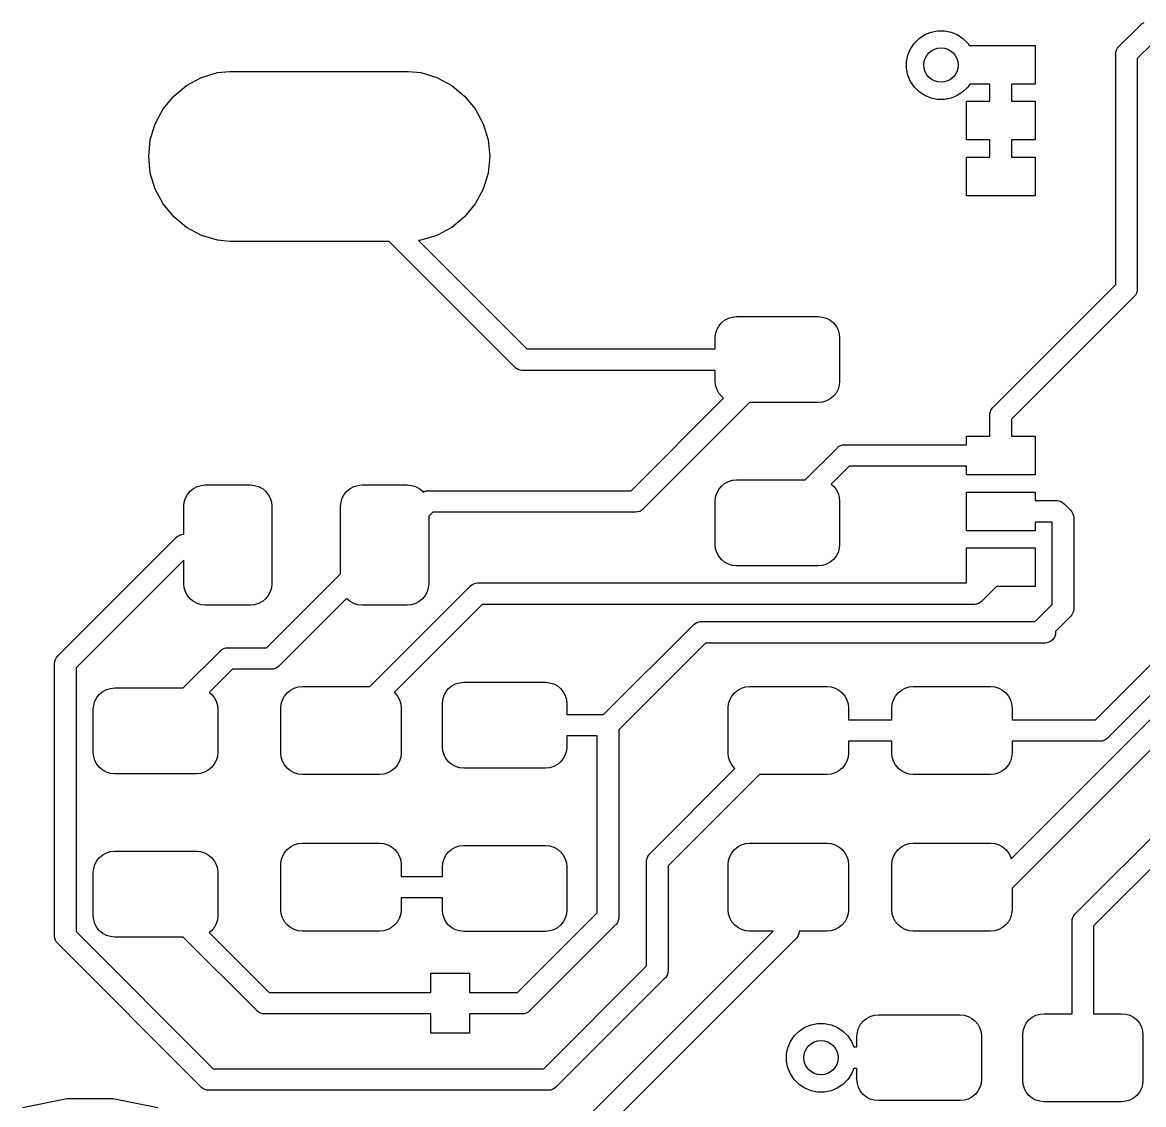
# Model space of a CAD drawing. Extents: x 3.02 to 5.79, y -2.33 to -0.9.
# Drawn here: x 3.104 to 3.618, y -2.021 to -1.525 of the extents above; entities that cross this region are included whole.
import ezdxf

# ---------------------------------------------------------------- set-up
doc = ezdxf.new("R2010")
doc.units = 0
doc.header["$MEASUREMENT"] = 0
doc.layers.add('BLACK', color=7, linetype='CONTINUOUS')

msp = doc.modelspace()

# ---------------------------------------------------------------- linework, layer by layer
at = {"layer": 'BLACK', "linetype": 'CONTINUOUS'}
for p, q in [((3.61669, -1.52635), (3.61725, -1.52589)), ((3.61725, -1.52589), (3.61811, -1.52543)), ((3.61725, -1.52589), (3.61725, -1.52589)), ((3.61725, -1.52589), (3.61725, -1.52589)), ((3.51496, -1.53277), (3.51754, -1.53104)), ((3.51754, -1.53104), (3.52041, -1.52986)), ((3.52041, -1.52986), (3.52345, -1.52925)), ((3.52345, -1.52925), (3.52655, -1.52925)), ((3.52655, -1.52925), (3.52959, -1.52986)), ((3.52959, -1.52986), (3.53246, -1.53104)), ((3.53246, -1.53104), (3.53504, -1.53277)), ((3.60669, -1.53635), (3.61635, -1.52669)), ((3.61635, -1.52669), (3.6165, -1.5265)), ((3.6165, -1.5265), (3.61669, -1.52635)), ((3.61669, -1.52635), (3.61669, -1.52635)), ((3.51104, -1.53754), (3.51277, -1.53496)), ((3.51277, -1.53496), (3.51496, -1.53277)), ((3.53504, -1.53277), (3.53723, -1.53496)), ((3.53723, -1.53496), (3.53792, -1.53598)), ((3.53792, -1.53598), (3.56811, -1.53598)), ((3.56811, -1.53598), (3.56811, -1.5537)), ((3.6065, -1.5365), (3.60669, -1.53635)), ((3.62204, -1.53492), (3.61492, -1.54204)), ((3.50925, -1.54345), (3.50986, -1.54041)), ((3.50986, -1.54041), (3.51104, -1.53754)), ((3.60506, -1.54), (3.60515, -1.53904)), ((3.60508, -1.54024), (3.60506, -1.54)), ((3.60508, -1.6456), (3.60508, -1.54024)), ((3.60515, -1.53904), (3.60543, -1.53811)), ((3.60543, -1.53811), (3.60589, -1.53725)), ((3.60589, -1.53725), (3.60635, -1.53669)), ((3.60635, -1.53669), (3.6065, -1.5365)), ((3.60635, -1.53669), (3.60635, -1.53669)), ((3.50925, -1.54655), (3.50925, -1.54345)), ((3.50986, -1.54959), (3.50925, -1.54655)), ((3.61492, -1.54204), (3.61492, -1.6474)), ((3.17926, -1.55429), (3.18604, -1.55067)), ((3.18604, -1.55067), (3.19338, -1.54844)), ((3.19338, -1.54844), (3.19911, -1.54787)), ((3.19911, -1.54787), (3.28089, -1.54787)), ((3.28089, -1.54787), (3.28662, -1.54844)), ((3.28662, -1.54844), (3.29396, -1.55067)), ((3.29396, -1.55067), (3.30074, -1.55429)), ((3.51104, -1.55246), (3.50986, -1.54959)), ((3.17333, -1.55916), (3.17926, -1.55429)), ((3.30074, -1.55429), (3.30667, -1.55916)), ((3.51277, -1.55504), (3.51104, -1.55246)), ((3.51496, -1.55723), (3.51277, -1.55504)), ((3.53723, -1.55504), (3.53504, -1.55723)), ((3.53813, -1.5537), (3.53723, -1.55504)), ((3.54744, -1.5537), (3.53813, -1.5537)), ((3.54744, -1.56157), (3.54744, -1.5537)), ((3.56811, -1.5537), (3.55728, -1.5537)), ((3.55728, -1.5537), (3.55728, -1.56157)), ((3.16846, -1.56509), (3.17333, -1.55916)), ((3.30667, -1.55916), (3.31154, -1.56509)), ((3.51754, -1.55896), (3.51496, -1.55723)), ((3.52041, -1.56014), (3.51754, -1.55896)), ((3.52345, -1.56075), (3.52041, -1.56014)), ((3.52655, -1.56075), (3.52345, -1.56075)), ((3.52959, -1.56014), (3.52655, -1.56075)), ((3.53246, -1.55896), (3.52959, -1.56014)), ((3.53504, -1.55723), (3.53246, -1.55896)), ((3.53661, -1.57929), (3.53661, -1.56157)), ((3.53661, -1.56157), (3.54744, -1.56157)), ((3.55728, -1.56157), (3.56811, -1.56157)), ((3.56811, -1.56157), (3.56811, -1.57929)), ((3.16484, -1.57186), (3.16846, -1.56509)), ((3.31154, -1.56509), (3.31516, -1.57186)), ((3.16261, -1.57921), (3.16484, -1.57186)), ((3.31516, -1.57186), (3.31739, -1.57921)), ((3.16186, -1.58685), (3.16261, -1.57921)), ((3.31739, -1.57921), (3.31814, -1.58685)), ((3.54744, -1.57929), (3.53661, -1.57929)), ((3.54744, -1.58717), (3.54744, -1.57929)), ((3.56811, -1.57929), (3.55728, -1.57929)), ((3.55728, -1.57929), (3.55728, -1.58717)), ((3.16261, -1.59449), (3.16186, -1.58685)), ((3.31814, -1.58685), (3.31739, -1.59449)), ((3.53661, -1.60488), (3.53661, -1.58717)), ((3.53661, -1.58717), (3.54744, -1.58717)), ((3.55728, -1.58717), (3.56811, -1.58717)), ((3.56811, -1.58717), (3.56811, -1.60488)), ((3.16484, -1.60184), (3.16261, -1.59449)), ((3.31739, -1.59449), (3.31516, -1.60184)), ((3.16846, -1.60861), (3.16484, -1.60184)), ((3.31516, -1.60184), (3.31154, -1.60861)), ((3.56811, -1.60488), (3.53661, -1.60488)), ((3.17333, -1.61454), (3.16846, -1.60861)), ((3.31154, -1.60861), (3.30667, -1.61454)), ((3.17926, -1.61941), (3.17333, -1.61454)), ((3.30667, -1.61454), (3.30074, -1.61941)), ((3.18604, -1.62303), (3.17926, -1.61941)), ((3.19338, -1.62526), (3.18604, -1.62303)), ((3.29396, -1.62303), (3.28662, -1.62526)), ((3.30074, -1.61941), (3.29396, -1.62303)), ((3.19911, -1.62583), (3.19338, -1.62526)), ((3.27202, -1.62583), (3.19911, -1.62583)), ((3.3295, -1.68331), (3.27202, -1.62583)), ((3.28662, -1.62526), (3.28548, -1.62537)), ((3.28548, -1.62537), (3.33519, -1.67508)), ((3.54905, -1.70162), (3.60508, -1.6456)), ((3.61485, -1.6486), (3.61457, -1.64953)), ((3.61492, -1.64788), (3.61485, -1.6486)), ((3.61492, -1.6474), (3.61495, -1.64764)), ((3.61495, -1.64764), (3.61492, -1.64788)), ((3.61492, -1.64788), (3.61492, -1.64788)), ((3.61331, -1.65129), (3.55728, -1.70731)), ((3.6135, -1.65113), (3.61331, -1.65129)), ((3.61385, -1.6507), (3.6135, -1.65113)), ((3.61411, -1.65039), (3.61385, -1.6507)), ((3.61457, -1.64953), (3.61411, -1.65039)), ((3.61457, -1.64953), (3.61457, -1.64953)), ((3.42221, -1.66639), (3.42312, -1.66469)), ((3.42312, -1.66469), (3.42434, -1.6632)), ((3.42434, -1.6632), (3.42583, -1.66197)), ((3.42583, -1.66197), (3.42753, -1.66106)), ((3.42753, -1.66106), (3.42938, -1.6605)), ((3.42938, -1.6605), (3.4313, -1.66031)), ((3.4313, -1.66031), (3.4687, -1.66031)), ((3.4687, -1.66031), (3.47062, -1.6605)), ((3.47062, -1.6605), (3.47247, -1.66106)), ((3.47247, -1.66106), (3.47417, -1.66197)), ((3.47417, -1.66197), (3.47566, -1.6632)), ((3.47566, -1.6632), (3.47688, -1.66469)), ((3.47688, -1.66469), (3.47779, -1.66639)), ((3.42146, -1.67016), (3.42165, -1.66824)), ((3.42165, -1.66824), (3.42221, -1.66639)), ((3.47779, -1.66639), (3.47835, -1.66824)), ((3.47835, -1.66824), (3.47854, -1.67016)), ((3.33519, -1.67508), (3.42146, -1.67508)), ((3.42146, -1.67508), (3.42146, -1.67016)), ((3.47854, -1.67016), (3.47854, -1.68984)), ((3.32965, -1.6835), (3.3295, -1.68331)), ((3.32984, -1.68365), (3.32965, -1.6835)), ((3.3303, -1.68403), (3.32984, -1.68365)), ((3.32984, -1.68365), (3.32984, -1.68365)), ((3.3304, -1.68411), (3.3303, -1.68403)), ((3.33126, -1.68457), (3.3304, -1.68411)), ((3.33218, -1.68485), (3.33126, -1.68457)), ((3.33291, -1.68492), (3.33218, -1.68485)), ((3.33315, -1.68494), (3.33291, -1.68492)), ((3.33291, -1.68492), (3.33291, -1.68492)), ((3.33339, -1.68492), (3.33315, -1.68494)), ((3.42146, -1.68492), (3.33339, -1.68492)), ((3.42146, -1.68984), (3.42146, -1.68492)), ((3.42165, -1.69176), (3.42146, -1.68984)), ((3.47854, -1.68984), (3.47835, -1.69176)), ((3.42221, -1.69361), (3.42165, -1.69176)), ((3.42312, -1.69531), (3.42221, -1.69361)), ((3.42434, -1.6968), (3.42312, -1.69531)), ((3.47688, -1.69531), (3.47566, -1.6968)), ((3.47779, -1.69361), (3.47688, -1.69531)), ((3.47835, -1.69176), (3.47779, -1.69361)), ((3.38296, -1.74008), (3.42538, -1.69766)), ((3.43727, -1.69969), (3.38865, -1.74831)), ((3.42538, -1.69766), (3.42434, -1.6968)), ((3.4687, -1.69969), (3.43727, -1.69969)), ((3.47062, -1.6995), (3.4687, -1.69969)), ((3.47247, -1.69894), (3.47062, -1.6995)), ((3.47417, -1.69803), (3.47247, -1.69894)), ((3.47566, -1.6968), (3.47417, -1.69803)), ((3.54742, -1.70528), (3.54751, -1.70431)), ((3.54744, -1.70552), (3.54742, -1.70528)), ((3.54744, -1.71512), (3.54744, -1.70552)), ((3.54751, -1.70431), (3.54779, -1.70338)), ((3.54779, -1.70338), (3.54825, -1.70253)), ((3.54825, -1.70253), (3.54871, -1.70197)), ((3.54871, -1.70197), (3.54887, -1.70178)), ((3.54871, -1.70197), (3.54871, -1.70197)), ((3.54887, -1.70178), (3.54905, -1.70162)), ((3.55728, -1.70731), (3.55728, -1.71512)), ((3.53661, -1.71906), (3.53661, -1.71512)), ((3.53661, -1.71512), (3.54744, -1.71512)), ((3.55728, -1.71512), (3.56811, -1.71512)), ((3.56811, -1.71512), (3.56811, -1.73283)), ((3.46273, -1.73512), (3.47718, -1.72067)), ((3.47718, -1.72067), (3.47733, -1.72048)), ((3.47733, -1.72048), (3.47752, -1.72033)), ((3.47752, -1.72033), (3.47808, -1.71986)), ((3.47752, -1.72033), (3.47752, -1.72033)), ((3.47808, -1.71986), (3.47893, -1.71941)), ((3.47808, -1.71986), (3.47808, -1.71986)), ((3.47808, -1.71986), (3.47808, -1.71986)), ((3.47893, -1.71941), (3.47986, -1.71913)), ((3.47986, -1.71913), (3.48059, -1.71906)), ((3.48059, -1.71906), (3.48083, -1.71903)), ((3.48059, -1.71906), (3.48059, -1.71906)), ((3.48083, -1.71903), (3.48107, -1.71906)), ((3.48107, -1.71906), (3.53661, -1.71906)), ((3.48287, -1.7289), (3.47462, -1.73715)), ((3.53661, -1.7289), (3.48287, -1.7289)), ((3.53661, -1.73283), (3.53661, -1.7289)), ((3.42434, -1.738), (3.42583, -1.73678)), ((3.42583, -1.73678), (3.42753, -1.73587)), ((3.42753, -1.73587), (3.42938, -1.73531)), ((3.42938, -1.73531), (3.4313, -1.73512)), ((3.4313, -1.73512), (3.46273, -1.73512)), ((3.56811, -1.73283), (3.53661, -1.73283)), ((3.17872, -1.74352), (3.17963, -1.74182)), ((3.17963, -1.74182), (3.18086, -1.74032)), ((3.18086, -1.74032), (3.18235, -1.7391)), ((3.18235, -1.7391), (3.18405, -1.73819)), ((3.18405, -1.73819), (3.18589, -1.73763)), ((3.18589, -1.73763), (3.18781, -1.73744)), ((3.18781, -1.73744), (3.20848, -1.73744)), ((3.20848, -1.73744), (3.2104, -1.73763)), ((3.2104, -1.73763), (3.21225, -1.73819)), ((3.21225, -1.73819), (3.21395, -1.7391)), ((3.21395, -1.7391), (3.21544, -1.74032)), ((3.21544, -1.74032), (3.21667, -1.74182)), ((3.21667, -1.74182), (3.21758, -1.74352)), ((3.25057, -1.74352), (3.25148, -1.74182)), ((3.25148, -1.74182), (3.25271, -1.74032)), ((3.25271, -1.74032), (3.2542, -1.7391)), ((3.2542, -1.7391), (3.2559, -1.73819)), ((3.2559, -1.73819), (3.25775, -1.73763)), ((3.25775, -1.73763), (3.25967, -1.73744)), ((3.25967, -1.73744), (3.28033, -1.73744)), ((3.28033, -1.73744), (3.28225, -1.73763)), ((3.28225, -1.73763), (3.2841, -1.73819)), ((3.2841, -1.73819), (3.2858, -1.7391)), ((3.2858, -1.7391), (3.28729, -1.74032)), ((3.28729, -1.74032), (3.2876, -1.7407)), ((3.2876, -1.7407), (3.28811, -1.74043)), ((3.28811, -1.74043), (3.28904, -1.74015)), ((3.28904, -1.74015), (3.28976, -1.74008)), ((3.28976, -1.74008), (3.29, -1.74005)), ((3.28976, -1.74008), (3.28976, -1.74008)), ((3.29, -1.74005), (3.29024, -1.74008)), ((3.29024, -1.74008), (3.38296, -1.74008)), ((3.42165, -1.74304), (3.42221, -1.74119)), ((3.42221, -1.74119), (3.42312, -1.73949)), ((3.42312, -1.73949), (3.42434, -1.738)), ((3.47462, -1.73715), (3.47566, -1.738)), ((3.47566, -1.738), (3.47688, -1.73949)), ((3.47688, -1.73949), (3.47779, -1.74119)), ((3.47779, -1.74119), (3.47835, -1.74304)), ((3.53661, -1.75843), (3.53661, -1.74071)), ((3.53661, -1.74071), (3.56811, -1.74071)), ((3.56811, -1.74071), (3.56811, -1.74465)), ((3.17797, -1.74728), (3.17816, -1.74536)), ((3.17816, -1.74536), (3.17872, -1.74352)), ((3.21758, -1.74352), (3.21814, -1.74536)), ((3.21814, -1.74536), (3.21833, -1.74728)), ((3.24982, -1.74728), (3.25001, -1.74536)), ((3.25001, -1.74536), (3.25057, -1.74352)), ((3.42146, -1.74496), (3.42165, -1.74304)), ((3.42146, -1.76465), (3.42146, -1.74496)), ((3.47835, -1.74304), (3.47854, -1.74496)), ((3.47854, -1.74496), (3.47854, -1.76465)), ((3.56811, -1.74465), (3.57771, -1.74465)), ((3.57771, -1.74465), (3.57795, -1.74462)), ((3.57795, -1.74462), (3.57819, -1.74465)), ((3.57819, -1.74465), (3.57819, -1.74465)), ((3.57819, -1.74465), (3.57892, -1.74472)), ((3.57892, -1.74472), (3.57985, -1.745)), ((3.57985, -1.745), (3.5807, -1.74546)), ((3.5807, -1.74546), (3.58145, -1.74607)), ((3.58145, -1.74607), (3.5816, -1.74626)), ((3.5816, -1.74626), (3.58421, -1.74887)), ((3.5958, -1.84508), (3.69462, -1.74626)), ((3.17797, -1.76005), (3.17797, -1.74728)), ((3.21833, -1.74728), (3.21833, -1.78272)), ((3.24982, -1.77822), (3.24982, -1.74728)), ((3.29204, -1.74992), (3.29018, -1.75178)), ((3.29018, -1.75178), (3.29018, -1.78272)), ((3.38476, -1.74992), (3.29204, -1.74992)), ((3.385, -1.74994), (3.38476, -1.74992)), ((3.38524, -1.74992), (3.385, -1.74994)), ((3.38596, -1.74985), (3.38524, -1.74992)), ((3.38524, -1.74992), (3.38524, -1.74992)), ((3.38689, -1.74957), (3.38596, -1.74985)), ((3.38775, -1.74911), (3.38689, -1.74957)), ((3.3885, -1.7485), (3.38775, -1.74911)), ((3.38865, -1.74831), (3.3885, -1.7485)), ((3.58421, -1.74887), (3.5844, -1.74902)), ((3.5844, -1.74902), (3.58502, -1.74977)), ((3.58502, -1.74977), (3.58547, -1.75063)), ((3.58547, -1.75063), (3.58576, -1.75155)), ((3.58576, -1.75155), (3.58583, -1.75228)), ((3.57591, -1.75449), (3.56811, -1.75449)), ((3.56811, -1.75449), (3.56811, -1.75843)), ((3.57598, -1.75456), (3.57591, -1.75449)), ((3.57598, -1.79221), (3.57598, -1.75456)), ((3.58583, -1.75228), (3.58583, -1.75228)), ((3.58583, -1.75228), (3.58585, -1.75252)), ((3.58585, -1.75252), (3.58583, -1.75276)), ((3.58583, -1.75276), (3.58583, -1.79401)), ((3.70031, -1.75449), (3.60149, -1.85331)), ((3.12035, -1.81566), (3.17432, -1.76169)), ((3.17432, -1.76169), (3.17448, -1.7615)), ((3.17448, -1.7615), (3.17466, -1.76135)), ((3.17466, -1.76135), (3.17523, -1.76089)), ((3.17523, -1.76089), (3.17608, -1.76043)), ((3.17608, -1.76043), (3.17701, -1.76015)), ((3.17701, -1.76015), (3.17773, -1.76008)), ((3.17773, -1.76008), (3.17797, -1.76005)), ((3.17773, -1.76008), (3.17773, -1.76008)), ((3.56811, -1.75843), (3.53661, -1.75843)), ((3.42165, -1.76657), (3.42146, -1.76465)), ((3.42221, -1.76841), (3.42165, -1.76657)), ((3.47835, -1.76657), (3.47779, -1.76841)), ((3.47854, -1.76465), (3.47835, -1.76657)), ((3.53661, -1.78236), (3.53661, -1.7663)), ((3.53661, -1.7663), (3.56811, -1.7663)), ((3.56811, -1.7663), (3.56811, -1.78402)), ((3.17797, -1.77196), (3.12858, -1.82135)), ((3.17797, -1.78272), (3.17797, -1.77196)), ((3.42312, -1.77011), (3.42221, -1.76841)), ((3.42434, -1.77161), (3.42312, -1.77011)), ((3.42583, -1.77283), (3.42434, -1.77161)), ((3.47566, -1.77161), (3.47417, -1.77283)), ((3.47688, -1.77011), (3.47566, -1.77161)), ((3.47779, -1.76841), (3.47688, -1.77011)), ((3.55713, -1.9088), (3.69408, -1.77185)), ((3.42753, -1.77374), (3.42583, -1.77283)), ((3.42938, -1.7743), (3.42753, -1.77374)), ((3.4313, -1.77449), (3.42938, -1.7743)), ((3.4687, -1.77449), (3.4313, -1.77449)), ((3.47062, -1.7743), (3.4687, -1.77449)), ((3.47247, -1.77374), (3.47062, -1.7743)), ((3.47417, -1.77283), (3.47247, -1.77374)), ((3.17816, -1.78464), (3.17797, -1.78272)), ((3.21593, -1.81211), (3.24982, -1.77822)), ((3.21833, -1.78272), (3.21814, -1.78464)), ((3.29018, -1.78272), (3.28999, -1.78464)), ((3.30997, -1.78317), (3.31082, -1.78272)), ((3.31082, -1.78272), (3.31175, -1.78243)), ((3.31175, -1.78243), (3.31247, -1.78236)), ((3.31247, -1.78236), (3.31248, -1.78236)), ((3.31248, -1.78236), (3.31272, -1.78234)), ((3.31272, -1.78234), (3.31296, -1.78236)), ((3.31296, -1.78236), (3.53661, -1.78236)), ((3.69977, -1.78008), (3.55756, -1.92229)), ((3.17872, -1.78648), (3.17816, -1.78464)), ((3.17963, -1.78818), (3.17872, -1.78648)), ((3.18086, -1.78968), (3.17963, -1.78818)), ((3.21667, -1.78818), (3.21544, -1.78968)), ((3.21758, -1.78648), (3.21667, -1.78818)), ((3.21814, -1.78464), (3.21758, -1.78648)), ((3.26322, -1.82982), (3.30907, -1.78397)), ((3.28852, -1.78818), (3.28729, -1.78968)), ((3.28943, -1.78648), (3.28852, -1.78818)), ((3.28999, -1.78464), (3.28943, -1.78648)), ((3.30907, -1.78397), (3.30922, -1.78379)), ((3.30922, -1.78379), (3.30941, -1.78363)), ((3.30941, -1.78363), (3.30997, -1.78317)), ((3.55046, -1.78402), (3.54389, -1.79059)), ((3.56811, -1.78402), (3.55046, -1.78402)), ((3.18235, -1.7909), (3.18086, -1.78968)), ((3.18405, -1.79181), (3.18235, -1.7909)), ((3.18589, -1.79237), (3.18405, -1.79181)), ((3.18781, -1.79256), (3.18589, -1.79237)), ((3.20848, -1.79256), (3.18781, -1.79256)), ((3.2104, -1.79237), (3.20848, -1.79256)), ((3.21225, -1.79181), (3.2104, -1.79237)), ((3.21395, -1.7909), (3.21225, -1.79181)), ((3.21544, -1.78968), (3.21395, -1.7909)), ((3.25252, -1.78944), (3.22162, -1.82034)), ((3.25271, -1.78968), (3.25252, -1.78944)), ((3.2542, -1.7909), (3.25271, -1.78968)), ((3.2559, -1.79181), (3.2542, -1.7909)), ((3.25775, -1.79237), (3.2559, -1.79181)), ((3.25967, -1.79256), (3.25775, -1.79237)), ((3.28033, -1.79256), (3.25967, -1.79256)), ((3.31475, -1.79221), (3.27444, -1.83252)), ((3.28225, -1.79237), (3.28033, -1.79256)), ((3.2841, -1.79181), (3.28225, -1.79237)), ((3.2858, -1.7909), (3.2841, -1.79181)), ((3.28729, -1.78968), (3.2858, -1.7909)), ((3.53999, -1.79221), (3.31475, -1.79221)), ((3.54024, -1.79223), (3.53999, -1.79221)), ((3.54048, -1.79221), (3.54024, -1.79223)), ((3.5412, -1.79213), (3.54048, -1.79221)), ((3.54048, -1.79221), (3.54048, -1.79221)), ((3.54213, -1.79185), (3.5412, -1.79213)), ((3.54298, -1.7914), (3.54213, -1.79185)), ((3.54373, -1.79078), (3.54298, -1.7914)), ((3.54389, -1.79059), (3.54373, -1.79078)), ((3.56812, -1.80008), (3.57598, -1.79221)), ((3.58421, -1.7979), (3.57747, -1.80465)), ((3.5844, -1.79775), (3.58421, -1.7979)), ((3.58456, -1.79756), (3.5844, -1.79775)), ((3.58502, -1.797), (3.58456, -1.79756)), ((3.58547, -1.79614), (3.58502, -1.797)), ((3.58561, -1.7957), (3.58547, -1.79614)), ((3.58576, -1.79522), (3.58561, -1.7957)), ((3.58583, -1.79449), (3.58576, -1.79522)), ((3.58583, -1.79401), (3.58585, -1.79425)), ((3.58585, -1.79425), (3.58583, -1.79449)), ((3.58583, -1.79449), (3.58583, -1.79449)), ((3.37036, -1.84268), (3.41135, -1.80169)), ((3.41135, -1.80169), (3.4115, -1.8015)), ((3.4115, -1.8015), (3.41169, -1.80135)), ((3.41169, -1.80135), (3.41225, -1.80089)), ((3.41169, -1.80135), (3.41169, -1.80135)), ((3.41225, -1.80089), (3.41311, -1.80043)), ((3.41225, -1.80089), (3.41225, -1.80089)), ((3.41225, -1.80089), (3.41225, -1.80089)), ((3.41311, -1.80043), (3.41404, -1.80015)), ((3.41404, -1.80015), (3.41476, -1.80008)), ((3.41476, -1.80008), (3.415, -1.80006)), ((3.41476, -1.80008), (3.41476, -1.80008)), ((3.415, -1.80006), (3.41524, -1.80008)), ((3.41524, -1.80008), (3.56812, -1.80008)), ((3.57606, -1.8085), (3.57531, -1.80911)), ((3.57667, -1.80775), (3.57606, -1.8085)), ((3.57713, -1.80689), (3.57667, -1.80775)), ((3.57741, -1.80597), (3.57713, -1.80689)), ((3.5775, -1.805), (3.57741, -1.80597)), ((3.57747, -1.80465), (3.5775, -1.805)), ((3.17773, -1.83051), (3.19452, -1.81372)), ((3.19452, -1.81372), (3.19467, -1.81353)), ((3.19467, -1.81353), (3.19486, -1.81338)), ((3.19486, -1.81338), (3.19542, -1.81292)), ((3.19486, -1.81338), (3.19486, -1.81338)), ((3.19542, -1.81292), (3.19628, -1.81246)), ((3.19628, -1.81246), (3.1972, -1.81218)), ((3.1972, -1.81218), (3.19793, -1.81211)), ((3.19793, -1.81211), (3.19817, -1.81208)), ((3.19793, -1.81211), (3.19793, -1.81211)), ((3.19817, -1.81208), (3.19841, -1.81211)), ((3.19841, -1.81211), (3.21593, -1.81211)), ((3.41704, -1.80992), (3.37732, -1.84964)), ((3.56992, -1.80992), (3.41704, -1.80992)), ((3.57016, -1.80995), (3.56992, -1.80992)), ((3.5704, -1.80992), (3.57016, -1.80995)), ((3.5728, -1.80992), (3.5704, -1.80992)), ((3.57352, -1.80985), (3.5728, -1.80992)), ((3.57445, -1.80957), (3.57352, -1.80985)), ((3.57531, -1.80911), (3.57445, -1.80957)), ((3.11874, -1.81907), (3.11881, -1.81835)), ((3.11881, -1.81835), (3.11909, -1.81742)), ((3.11909, -1.81742), (3.11955, -1.81656)), ((3.11955, -1.81656), (3.12016, -1.81581)), ((3.12016, -1.81581), (3.12035, -1.81566)), ((3.11872, -1.81931), (3.11874, -1.81907)), ((3.11874, -1.81955), (3.11872, -1.81931)), ((3.11874, -1.81907), (3.11874, -1.81907)), ((3.11874, -1.83074), (3.11874, -1.81955)), ((3.12858, -1.82135), (3.12858, -1.94218)), ((3.20021, -1.82195), (3.18962, -1.83254)), ((3.21773, -1.82195), (3.20021, -1.82195)), ((3.21797, -1.82197), (3.21773, -1.82195)), ((3.21821, -1.82195), (3.21797, -1.82197)), ((3.21894, -1.82188), (3.21821, -1.82195)), ((3.21821, -1.82195), (3.21821, -1.82195)), ((3.21987, -1.8216), (3.21894, -1.82188)), ((3.22072, -1.82114), (3.21987, -1.8216)), ((3.22147, -1.82052), (3.22072, -1.82114)), ((3.22162, -1.82034), (3.22147, -1.82052)), ((3.30083, -1.82957), (3.30253, -1.82866)), ((3.30253, -1.82866), (3.30438, -1.8281)), ((3.30438, -1.8281), (3.3063, -1.82791)), ((3.3063, -1.82791), (3.3437, -1.82791)), ((3.3437, -1.82791), (3.34562, -1.8281)), ((3.34562, -1.8281), (3.34747, -1.82866)), ((3.34747, -1.82866), (3.34917, -1.82957)), ((3.11874, -1.83489), (3.11874, -1.83074)), ((3.11874, -1.83074), (3.11874, -1.83074)), ((3.13812, -1.83489), (3.13934, -1.83339)), ((3.13934, -1.83339), (3.14083, -1.83217)), ((3.14083, -1.83217), (3.14253, -1.83126)), ((3.14253, -1.83126), (3.14438, -1.8307)), ((3.14438, -1.8307), (3.1463, -1.83051)), ((3.1463, -1.83051), (3.17773, -1.83051)), ((3.18962, -1.83254), (3.19066, -1.83339)), ((3.19066, -1.83339), (3.19188, -1.83489)), ((3.22319, -1.8359), (3.2241, -1.8342)), ((3.2241, -1.8342), (3.22532, -1.83271)), ((3.22532, -1.83271), (3.22682, -1.83148)), ((3.22682, -1.83148), (3.22852, -1.83057)), ((3.22852, -1.83057), (3.23036, -1.83001)), ((3.23036, -1.83001), (3.23228, -1.82982)), ((3.23228, -1.82982), (3.26322, -1.82982)), ((3.27444, -1.83252), (3.27468, -1.83271)), ((3.27468, -1.83271), (3.2759, -1.8342)), ((3.2759, -1.8342), (3.27681, -1.8359)), ((3.29665, -1.83584), (3.29721, -1.83399)), ((3.29721, -1.83399), (3.29812, -1.83229)), ((3.29812, -1.83229), (3.29934, -1.8308)), ((3.29934, -1.8308), (3.30083, -1.82957)), ((3.34917, -1.82957), (3.35066, -1.8308)), ((3.35066, -1.8308), (3.35188, -1.83229)), ((3.35188, -1.83229), (3.35279, -1.83399)), ((3.35279, -1.83399), (3.35335, -1.83584)), ((3.42819, -1.8359), (3.4291, -1.8342)), ((3.4291, -1.8342), (3.43032, -1.83271)), ((3.43032, -1.83271), (3.43182, -1.83148)), ((3.43182, -1.83148), (3.43352, -1.83057)), ((3.43352, -1.83057), (3.43536, -1.83001)), ((3.43536, -1.83001), (3.43728, -1.82982)), ((3.43728, -1.82982), (3.47272, -1.82982)), ((3.47272, -1.82982), (3.47464, -1.83001)), ((3.47464, -1.83001), (3.47648, -1.83057)), ((3.47648, -1.83057), (3.47818, -1.83148)), ((3.47818, -1.83148), (3.47968, -1.83271)), ((3.47968, -1.83271), (3.4809, -1.8342)), ((3.4809, -1.8342), (3.48181, -1.8359)), ((3.50319, -1.8359), (3.5041, -1.8342)), ((3.5041, -1.8342), (3.50532, -1.83271)), ((3.50532, -1.83271), (3.50682, -1.83148)), ((3.50682, -1.83148), (3.50852, -1.83057)), ((3.50852, -1.83057), (3.51036, -1.83001)), ((3.51036, -1.83001), (3.51228, -1.82982)), ((3.51228, -1.82982), (3.54772, -1.82982)), ((3.54772, -1.82982), (3.54964, -1.83001)), ((3.54964, -1.83001), (3.55148, -1.83057)), ((3.55148, -1.83057), (3.55318, -1.83148)), ((3.55318, -1.83148), (3.55468, -1.83271)), ((3.55468, -1.83271), (3.5559, -1.8342)), ((3.5559, -1.8342), (3.55681, -1.8359)), ((3.11874, -1.83842), (3.11874, -1.83489)), ((3.11874, -1.94398), (3.11874, -1.83842)), ((3.11874, -1.83842), (3.11874, -1.83842)), ((3.13646, -1.84035), (3.13665, -1.83843)), ((3.13665, -1.83843), (3.13721, -1.83659)), ((3.13721, -1.83659), (3.13812, -1.83489)), ((3.19188, -1.83489), (3.19279, -1.83659)), ((3.19279, -1.83659), (3.19335, -1.83843)), ((3.19335, -1.83843), (3.19354, -1.84035)), ((3.22244, -1.83967), (3.22263, -1.83775)), ((3.22263, -1.83775), (3.22319, -1.8359)), ((3.27681, -1.8359), (3.27737, -1.83775)), ((3.27737, -1.83775), (3.27756, -1.83967)), ((3.29646, -1.83776), (3.29665, -1.83584)), ((3.29646, -1.85744), (3.29646, -1.83776)), ((3.35335, -1.83584), (3.35354, -1.83776)), ((3.35354, -1.83776), (3.35354, -1.84268)), ((3.42744, -1.83967), (3.42763, -1.83775)), ((3.42763, -1.83775), (3.42819, -1.8359)), ((3.48181, -1.8359), (3.48237, -1.83775)), ((3.48237, -1.83775), (3.48256, -1.83967)), ((3.50244, -1.83967), (3.50263, -1.83775)), ((3.50263, -1.83775), (3.50319, -1.8359)), ((3.55681, -1.8359), (3.55737, -1.83775)), ((3.55737, -1.83775), (3.55756, -1.83967)), ((3.13646, -1.86004), (3.13646, -1.84035)), ((3.19354, -1.84035), (3.19354, -1.86004)), ((3.22244, -1.86033), (3.22244, -1.83967)), ((3.27756, -1.83967), (3.27756, -1.86033)), ((3.35354, -1.84268), (3.37036, -1.84268)), ((3.42744, -1.86033), (3.42744, -1.83967)), ((3.48256, -1.83967), (3.48256, -1.84508)), ((3.50244, -1.84508), (3.50244, -1.83967)), ((3.55756, -1.83967), (3.55756, -1.84508)), ((3.37732, -1.84964), (3.37732, -1.93532)), ((3.48256, -1.84508), (3.50244, -1.84508)), ((3.55756, -1.84508), (3.5958, -1.84508)), ((3.36748, -1.85252), (3.35354, -1.85252)), ((3.35354, -1.85252), (3.35354, -1.85744)), ((3.36748, -1.93352), (3.36748, -1.85252)), ((3.50244, -1.85492), (3.48256, -1.85492)), ((3.48256, -1.85492), (3.48256, -1.86033)), ((3.50244, -1.86033), (3.50244, -1.85492)), ((3.59759, -1.85492), (3.55756, -1.85492)), ((3.55756, -1.85492), (3.55756, -1.86033)), ((3.59783, -1.85495), (3.59759, -1.85492)), ((3.59808, -1.85492), (3.59783, -1.85495)), ((3.5988, -1.85485), (3.59808, -1.85492)), ((3.59808, -1.85492), (3.59808, -1.85492)), ((3.59973, -1.85457), (3.5988, -1.85485)), ((3.60058, -1.85411), (3.59973, -1.85457)), ((3.60133, -1.8535), (3.60058, -1.85411)), ((3.60149, -1.85331), (3.60133, -1.8535)), ((3.13665, -1.86196), (3.13646, -1.86004)), ((3.19354, -1.86004), (3.19335, -1.86196)), ((3.29665, -1.85936), (3.29646, -1.85744)), ((3.29721, -1.86121), (3.29665, -1.85936)), ((3.35335, -1.85936), (3.35279, -1.86121)), ((3.35354, -1.85744), (3.35335, -1.85936)), ((3.13721, -1.86381), (3.13665, -1.86196)), ((3.13812, -1.86551), (3.13721, -1.86381)), ((3.19279, -1.86381), (3.19188, -1.86551)), ((3.19335, -1.86196), (3.19279, -1.86381)), ((3.22263, -1.86225), (3.22244, -1.86033)), ((3.22319, -1.8641), (3.22263, -1.86225)), ((3.2241, -1.8658), (3.22319, -1.8641)), ((3.27681, -1.8641), (3.2759, -1.8658)), ((3.27737, -1.86225), (3.27681, -1.8641)), ((3.27756, -1.86033), (3.27737, -1.86225)), ((3.29812, -1.86291), (3.29721, -1.86121)), ((3.29934, -1.8644), (3.29812, -1.86291)), ((3.30083, -1.86562), (3.29934, -1.8644)), ((3.35066, -1.8644), (3.34917, -1.86562)), ((3.35188, -1.86291), (3.35066, -1.8644)), ((3.35279, -1.86121), (3.35188, -1.86291)), ((3.42763, -1.86225), (3.42744, -1.86033)), ((3.42819, -1.8641), (3.42763, -1.86225)), ((3.4291, -1.8658), (3.42819, -1.8641)), ((3.48181, -1.8641), (3.4809, -1.8658)), ((3.48237, -1.86225), (3.48181, -1.8641)), ((3.48256, -1.86033), (3.48237, -1.86225)), ((3.50263, -1.86225), (3.50244, -1.86033)), ((3.50319, -1.8641), (3.50263, -1.86225)), ((3.5041, -1.8658), (3.50319, -1.8641)), ((3.55681, -1.8641), (3.5559, -1.8658)), ((3.55737, -1.86225), (3.55681, -1.8641)), ((3.55756, -1.86033), (3.55737, -1.86225)), ((3.13934, -1.867), (3.13812, -1.86551)), ((3.14083, -1.86822), (3.13934, -1.867)), ((3.14253, -1.86913), (3.14083, -1.86822)), ((3.14438, -1.86969), (3.14253, -1.86913)), ((3.1463, -1.86988), (3.14438, -1.86969)), ((3.1837, -1.86988), (3.1463, -1.86988)), ((3.18562, -1.86969), (3.1837, -1.86988)), ((3.18747, -1.86913), (3.18562, -1.86969)), ((3.18917, -1.86822), (3.18747, -1.86913)), ((3.19066, -1.867), (3.18917, -1.86822)), ((3.19188, -1.86551), (3.19066, -1.867)), ((3.22532, -1.86729), (3.2241, -1.8658)), ((3.22682, -1.86852), (3.22532, -1.86729)), ((3.22852, -1.86943), (3.22682, -1.86852)), ((3.23036, -1.86999), (3.22852, -1.86943)), ((3.23228, -1.87018), (3.23036, -1.86999)), ((3.26772, -1.87018), (3.23228, -1.87018)), ((3.26964, -1.86999), (3.26772, -1.87018)), ((3.27148, -1.86943), (3.26964, -1.86999)), ((3.27318, -1.86852), (3.27148, -1.86943)), ((3.27468, -1.86729), (3.27318, -1.86852)), ((3.2759, -1.8658), (3.27468, -1.86729)), ((3.30253, -1.86653), (3.30083, -1.86562)), ((3.30438, -1.86709), (3.30253, -1.86653)), ((3.3063, -1.86728), (3.30438, -1.86709)), ((3.3437, -1.86728), (3.3063, -1.86728)), ((3.34562, -1.86709), (3.3437, -1.86728)), ((3.34747, -1.86653), (3.34562, -1.86709)), ((3.34917, -1.86562), (3.34747, -1.86653)), ((3.39169, -1.90635), (3.43056, -1.86748)), ((3.44178, -1.87018), (3.39992, -1.91204)), ((3.43032, -1.86729), (3.4291, -1.8658)), ((3.43056, -1.86748), (3.43032, -1.86729)), ((3.47272, -1.87018), (3.44178, -1.87018)), ((3.47464, -1.86999), (3.47272, -1.87018)), ((3.47648, -1.86943), (3.47464, -1.86999)), ((3.47818, -1.86852), (3.47648, -1.86943)), ((3.47968, -1.86729), (3.47818, -1.86852)), ((3.4809, -1.8658), (3.47968, -1.86729)), ((3.50532, -1.86729), (3.5041, -1.8658)), ((3.50682, -1.86852), (3.50532, -1.86729)), ((3.50852, -1.86943), (3.50682, -1.86852)), ((3.51036, -1.86999), (3.50852, -1.86943)), ((3.51228, -1.87018), (3.51036, -1.86999)), ((3.54772, -1.87018), (3.51228, -1.87018)), ((3.54964, -1.86999), (3.54772, -1.87018)), ((3.55148, -1.86943), (3.54964, -1.86999)), ((3.55318, -1.86852), (3.55148, -1.86943)), ((3.55468, -1.86729), (3.55318, -1.86852)), ((3.5559, -1.8658), (3.55468, -1.86729)), ((3.58669, -1.93391), (3.63008, -1.89052)), ((3.63831, -1.89621), (3.59492, -1.9396)), ((3.14083, -1.90697), (3.14253, -1.90606)), ((3.14253, -1.90606), (3.14438, -1.9055)), ((3.14438, -1.9055), (3.1463, -1.90531)), ((3.1463, -1.90531), (3.1837, -1.90531)), ((3.1837, -1.90531), (3.18562, -1.9055)), ((3.18562, -1.9055), (3.18747, -1.90606)), ((3.18747, -1.90606), (3.18917, -1.90697)), ((3.22319, -1.90775), (3.2241, -1.90605)), ((3.2241, -1.90605), (3.22532, -1.90456)), ((3.22532, -1.90456), (3.22682, -1.90333)), ((3.22682, -1.90333), (3.22852, -1.90242)), ((3.22852, -1.90242), (3.23036, -1.90186)), ((3.23036, -1.90186), (3.23228, -1.90167)), ((3.23228, -1.90167), (3.26772, -1.90167)), ((3.26772, -1.90167), (3.26964, -1.90186)), ((3.26964, -1.90186), (3.27148, -1.90242)), ((3.27148, -1.90242), (3.27318, -1.90333)), ((3.27318, -1.90333), (3.27468, -1.90456)), ((3.27468, -1.90456), (3.2759, -1.90605)), ((3.2759, -1.90605), (3.27681, -1.90775)), ((3.29812, -1.90709), (3.29934, -1.9056)), ((3.29934, -1.9056), (3.30083, -1.90438)), ((3.30083, -1.90438), (3.30253, -1.90347)), ((3.30253, -1.90347), (3.30438, -1.90291)), ((3.30438, -1.90291), (3.3063, -1.90272)), ((3.3063, -1.90272), (3.3437, -1.90272)), ((3.3437, -1.90272), (3.34562, -1.90291)), ((3.34562, -1.90291), (3.34747, -1.90347)), ((3.34747, -1.90347), (3.34917, -1.90438)), ((3.34917, -1.90438), (3.35066, -1.9056)), ((3.35066, -1.9056), (3.35188, -1.90709)), ((3.3915, -1.9065), (3.39169, -1.90635)), ((3.42819, -1.90775), (3.4291, -1.90605)), ((3.4291, -1.90605), (3.43032, -1.90456)), ((3.43032, -1.90456), (3.43182, -1.90333)), ((3.43182, -1.90333), (3.43352, -1.90242)), ((3.43352, -1.90242), (3.43536, -1.90186)), ((3.43536, -1.90186), (3.43728, -1.90167)), ((3.43728, -1.90167), (3.47272, -1.90167)), ((3.47272, -1.90167), (3.47464, -1.90186)), ((3.47464, -1.90186), (3.47648, -1.90242)), ((3.47648, -1.90242), (3.47818, -1.90333)), ((3.47818, -1.90333), (3.47968, -1.90456)), ((3.47968, -1.90456), (3.4809, -1.90605)), ((3.4809, -1.90605), (3.48181, -1.90775)), ((3.50319, -1.90775), (3.5041, -1.90605)), ((3.5041, -1.90605), (3.50532, -1.90456)), ((3.50532, -1.90456), (3.50682, -1.90333)), ((3.50682, -1.90333), (3.50852, -1.90242)), ((3.50852, -1.90242), (3.51036, -1.90186)), ((3.51036, -1.90186), (3.51228, -1.90167)), ((3.51228, -1.90167), (3.54772, -1.90167)), ((3.54772, -1.90167), (3.54964, -1.90186)), ((3.54964, -1.90186), (3.55148, -1.90242)), ((3.55148, -1.90242), (3.55318, -1.90333)), ((3.55318, -1.90333), (3.55468, -1.90456)), ((3.55468, -1.90456), (3.5559, -1.90605)), ((3.5559, -1.90605), (3.55681, -1.90775)), ((3.13665, -1.91324), (3.13721, -1.91139)), ((3.13721, -1.91139), (3.13812, -1.90969)), ((3.13812, -1.90969), (3.13934, -1.9082)), ((3.13934, -1.9082), (3.14083, -1.90697)), ((3.18917, -1.90697), (3.19066, -1.9082)), ((3.19066, -1.9082), (3.19188, -1.90969)), ((3.19188, -1.90969), (3.19279, -1.91139)), ((3.19279, -1.91139), (3.19335, -1.91324)), ((3.22244, -1.91152), (3.22263, -1.9096)), ((3.22263, -1.9096), (3.22319, -1.90775)), ((3.27681, -1.90775), (3.27737, -1.9096)), ((3.27737, -1.9096), (3.27756, -1.91152)), ((3.29646, -1.91256), (3.29665, -1.91064)), ((3.29665, -1.91064), (3.29721, -1.90879)), ((3.29721, -1.90879), (3.29812, -1.90709)), ((3.35188, -1.90709), (3.35279, -1.90879)), ((3.35279, -1.90879), (3.35335, -1.91064)), ((3.35335, -1.91064), (3.35354, -1.91256)), ((3.39005, -1.91), (3.39015, -1.90904)), ((3.39008, -1.91024), (3.39005, -1.91)), ((3.39008, -1.95796), (3.39008, -1.91024)), ((3.39015, -1.90904), (3.39043, -1.90811)), ((3.39043, -1.90811), (3.39089, -1.90725)), ((3.39089, -1.90725), (3.39135, -1.90669)), ((3.39135, -1.90669), (3.3915, -1.9065)), ((3.39135, -1.90669), (3.39135, -1.90669)), ((3.42744, -1.91152), (3.42763, -1.9096)), ((3.42763, -1.9096), (3.42819, -1.90775)), ((3.48181, -1.90775), (3.48237, -1.9096)), ((3.48237, -1.9096), (3.48256, -1.91152)), ((3.50244, -1.91152), (3.50263, -1.9096)), ((3.50263, -1.9096), (3.50319, -1.90775)), ((3.55681, -1.90775), (3.55713, -1.9088)), ((3.13646, -1.91516), (3.13665, -1.91324)), ((3.13646, -1.93484), (3.13646, -1.91516)), ((3.19335, -1.91324), (3.19354, -1.91516)), ((3.19354, -1.91516), (3.19354, -1.93484)), ((3.22244, -1.93219), (3.22244, -1.91152)), ((3.27756, -1.91152), (3.27756, -1.91693)), ((3.29646, -1.91693), (3.29646, -1.91256)), ((3.35354, -1.91256), (3.35354, -1.93224)), ((3.39992, -1.91204), (3.39992, -1.95976)), ((3.42744, -1.93219), (3.42744, -1.91152)), ((3.48256, -1.91152), (3.48256, -1.93219)), ((3.50244, -1.93219), (3.50244, -1.91152)), ((3.27756, -1.91693), (3.29646, -1.91693)), ((3.29646, -1.92677), (3.27756, -1.92677)), ((3.27756, -1.92677), (3.27756, -1.93219)), ((3.29646, -1.93224), (3.29646, -1.92677)), ((3.55756, -1.92229), (3.55756, -1.93219)), ((3.13665, -1.93676), (3.13646, -1.93484)), ((3.13721, -1.93861), (3.13665, -1.93676)), ((3.19335, -1.93676), (3.19279, -1.93861)), ((3.19354, -1.93484), (3.19335, -1.93676)), ((3.22263, -1.93411), (3.22244, -1.93219)), ((3.22319, -1.93595), (3.22263, -1.93411)), ((3.2241, -1.93765), (3.22319, -1.93595)), ((3.27681, -1.93595), (3.2759, -1.93765)), ((3.27737, -1.93411), (3.27681, -1.93595)), ((3.27756, -1.93219), (3.27737, -1.93411)), ((3.29665, -1.93416), (3.29646, -1.93224)), ((3.29721, -1.93601), (3.29665, -1.93416)), ((3.29812, -1.93771), (3.29721, -1.93601)), ((3.33092, -1.97008), (3.36748, -1.93352)), ((3.35279, -1.93601), (3.35188, -1.93771)), ((3.35335, -1.93416), (3.35279, -1.93601)), ((3.35354, -1.93224), (3.35335, -1.93416)), ((3.37725, -1.93652), (3.37701, -1.93732)), ((3.37732, -1.9358), (3.37725, -1.93652)), ((3.37732, -1.93532), (3.37735, -1.93556)), ((3.37735, -1.93556), (3.37732, -1.9358)), ((3.37732, -1.9358), (3.37732, -1.9358)), ((3.42763, -1.93411), (3.42744, -1.93219)), ((3.42819, -1.93595), (3.42763, -1.93411)), ((3.4291, -1.93765), (3.42819, -1.93595)), ((3.48181, -1.93595), (3.4809, -1.93765)), ((3.48237, -1.93411), (3.48181, -1.93595)), ((3.48256, -1.93219), (3.48237, -1.93411)), ((3.50263, -1.93411), (3.50244, -1.93219)), ((3.50319, -1.93595), (3.50263, -1.93411)), ((3.5041, -1.93765), (3.50319, -1.93595)), ((3.55681, -1.93595), (3.5559, -1.93765)), ((3.55737, -1.93411), (3.55681, -1.93595)), ((3.55756, -1.93219), (3.55737, -1.93411)), ((3.58506, -1.93756), (3.58515, -1.93659)), ((3.58515, -1.93659), (3.58543, -1.93567)), ((3.58543, -1.93567), (3.58589, -1.93481)), ((3.58589, -1.93481), (3.58635, -1.93425)), ((3.58635, -1.93425), (3.5865, -1.93406)), ((3.58635, -1.93425), (3.58635, -1.93425)), ((3.5865, -1.93406), (3.58669, -1.93391)), ((3.12858, -1.94218), (3.19148, -2.00508)), ((3.13812, -1.94031), (3.13721, -1.93861)), ((3.13934, -1.9418), (3.13812, -1.94031)), ((3.14083, -1.94303), (3.13934, -1.9418)), ((3.19066, -1.9418), (3.18962, -1.94266)), ((3.19188, -1.94031), (3.19066, -1.9418)), ((3.19279, -1.93861), (3.19188, -1.94031)), ((3.22532, -1.93914), (3.2241, -1.93765)), ((3.22682, -1.94037), (3.22532, -1.93914)), ((3.22852, -1.94128), (3.22682, -1.94037)), ((3.23036, -1.94184), (3.22852, -1.94128)), ((3.23228, -1.94203), (3.23036, -1.94184)), ((3.26772, -1.94203), (3.23228, -1.94203)), ((3.26964, -1.94184), (3.26772, -1.94203)), ((3.27148, -1.94128), (3.26964, -1.94184)), ((3.27318, -1.94037), (3.27148, -1.94128)), ((3.27468, -1.93914), (3.27318, -1.94037)), ((3.2759, -1.93765), (3.27468, -1.93914)), ((3.29934, -1.9392), (3.29812, -1.93771)), ((3.30083, -1.94043), (3.29934, -1.9392)), ((3.30253, -1.94134), (3.30083, -1.94043)), ((3.30438, -1.9419), (3.30253, -1.94134)), ((3.3063, -1.94209), (3.30438, -1.9419)), ((3.3437, -1.94209), (3.3063, -1.94209)), ((3.37571, -1.93921), (3.33661, -1.97831)), ((3.34562, -1.9419), (3.3437, -1.94209)), ((3.34747, -1.94134), (3.34562, -1.9419)), ((3.34917, -1.94043), (3.34747, -1.94134)), ((3.35066, -1.9392), (3.34917, -1.94043)), ((3.35188, -1.93771), (3.35066, -1.9392)), ((3.36342, -2.02664), (3.44804, -1.94203)), ((3.3759, -1.93905), (3.37571, -1.93921)), ((3.37605, -1.93887), (3.3759, -1.93905)), ((3.37651, -1.93831), (3.37605, -1.93887)), ((3.37605, -1.93887), (3.37605, -1.93887)), ((3.37697, -1.93745), (3.37651, -1.93831)), ((3.37701, -1.93732), (3.37697, -1.93745)), ((3.43032, -1.93914), (3.4291, -1.93765)), ((3.43182, -1.94037), (3.43032, -1.93914)), ((3.43352, -1.94128), (3.43182, -1.94037)), ((3.43536, -1.94184), (3.43352, -1.94128)), ((3.43728, -1.94203), (3.43536, -1.94184)), ((3.44804, -1.94203), (3.43728, -1.94203)), ((3.45992, -1.94227), (3.45985, -1.94299)), ((3.45994, -1.94203), (3.45992, -1.94227)), ((3.45992, -1.94227), (3.45992, -1.94227)), ((3.47272, -1.94203), (3.45994, -1.94203)), ((3.47464, -1.94184), (3.47272, -1.94203)), ((3.47648, -1.94128), (3.47464, -1.94184)), ((3.47818, -1.94037), (3.47648, -1.94128)), ((3.47968, -1.93914), (3.47818, -1.94037)), ((3.4809, -1.93765), (3.47968, -1.93914)), ((3.50532, -1.93914), (3.5041, -1.93765)), ((3.50682, -1.94037), (3.50532, -1.93914)), ((3.50852, -1.94128), (3.50682, -1.94037)), ((3.51036, -1.94184), (3.50852, -1.94128)), ((3.51228, -1.94203), (3.51036, -1.94184)), ((3.54772, -1.94203), (3.51228, -1.94203)), ((3.54964, -1.94184), (3.54772, -1.94203)), ((3.55148, -1.94128), (3.54964, -1.94184)), ((3.55318, -1.94037), (3.55148, -1.94128)), ((3.55468, -1.93914), (3.55318, -1.94037)), ((3.5559, -1.93765), (3.55468, -1.93914)), ((3.58508, -1.9378), (3.58506, -1.93756)), ((3.58508, -1.97982), (3.58508, -1.9378)), ((3.59492, -1.9396), (3.59492, -1.97982)), ((3.11872, -1.94422), (3.11874, -1.94398)), ((3.11881, -1.94518), (3.11872, -1.94422)), ((3.11909, -1.94611), (3.11881, -1.94518)), ((3.11955, -1.94697), (3.11909, -1.94611)), ((3.12001, -1.94753), (3.11955, -1.94697)), ((3.14253, -1.94394), (3.14083, -1.94303)), ((3.14438, -1.9445), (3.14253, -1.94394)), ((3.1463, -1.94469), (3.14438, -1.9445)), ((3.17773, -1.94469), (3.1463, -1.94469)), ((3.21135, -1.97831), (3.17773, -1.94469)), ((3.18962, -1.94266), (3.21704, -1.97008)), ((3.45831, -1.94568), (3.37165, -2.03233)), ((3.4585, -1.94552), (3.45831, -1.94568)), ((3.45878, -1.94518), (3.4585, -1.94552)), ((3.45911, -1.94477), (3.45878, -1.94518)), ((3.45957, -1.94392), (3.45911, -1.94477)), ((3.45985, -1.94299), (3.45957, -1.94392)), ((3.45957, -1.94392), (3.45957, -1.94392)), ((3.12016, -1.94772), (3.12001, -1.94753)), ((3.12035, -1.94787), (3.12016, -1.94772)), ((3.18579, -2.01331), (3.12035, -1.94787)), ((3.29114, -1.97008), (3.29114, -1.96122)), ((3.29114, -1.96122), (3.30886, -1.96122)), ((3.30886, -1.96122), (3.30886, -1.97008)), ((3.34296, -2.00508), (3.39008, -1.95796)), ((3.39911, -1.96275), (3.39865, -1.96331)), ((3.39916, -1.96266), (3.39911, -1.96275)), ((3.39957, -1.96189), (3.39916, -1.96266)), ((3.39985, -1.96096), (3.39957, -1.96189)), ((3.39992, -1.96024), (3.39985, -1.96096)), ((3.39992, -1.95976), (3.39994, -1.96)), ((3.39994, -1.96), (3.39992, -1.96024)), ((3.39992, -1.96024), (3.39992, -1.96024)), ((3.39831, -1.96365), (3.34865, -2.01331)), ((3.3985, -1.9635), (3.39831, -1.96365)), ((3.39865, -1.96331), (3.3985, -1.9635)), ((3.39865, -1.96331), (3.39865, -1.96331)), ((3.21704, -1.97008), (3.29114, -1.97008)), ((3.30886, -1.97008), (3.33092, -1.97008)), ((3.2115, -1.9785), (3.21135, -1.97831)), ((3.21169, -1.97865), (3.2115, -1.9785)), ((3.21215, -1.97903), (3.21169, -1.97865)), ((3.21169, -1.97865), (3.21169, -1.97865)), ((3.21225, -1.97911), (3.21215, -1.97903)), ((3.21311, -1.97957), (3.21225, -1.97911)), ((3.21404, -1.97985), (3.21311, -1.97957)), ((3.21476, -1.97992), (3.21404, -1.97985)), ((3.215, -1.97994), (3.21476, -1.97992)), ((3.21476, -1.97992), (3.21476, -1.97992)), ((3.21524, -1.97992), (3.215, -1.97994)), ((3.29114, -1.97992), (3.21524, -1.97992)), ((3.29114, -1.98878), (3.29114, -1.97992)), ((3.33272, -1.97992), (3.30886, -1.97992)), ((3.30886, -1.97992), (3.30886, -1.98878)), ((3.33296, -1.97994), (3.33272, -1.97992)), ((3.3332, -1.97992), (3.33296, -1.97994)), ((3.33392, -1.97985), (3.3332, -1.97992)), ((3.3332, -1.97992), (3.3332, -1.97992)), ((3.33485, -1.97957), (3.33392, -1.97985)), ((3.33571, -1.97911), (3.33485, -1.97957)), ((3.33646, -1.9785), (3.33571, -1.97911)), ((3.33661, -1.97831), (3.33646, -1.9785)), ((3.48812, -1.98469), (3.48934, -1.9832)), ((3.48934, -1.9832), (3.49083, -1.98197)), ((3.49083, -1.98197), (3.49253, -1.98106)), ((3.49253, -1.98106), (3.49438, -1.9805)), ((3.49438, -1.9805), (3.4963, -1.98031)), ((3.4963, -1.98031), (3.5337, -1.98031)), ((3.5337, -1.98031), (3.53562, -1.9805)), ((3.53562, -1.9805), (3.53747, -1.98106)), ((3.53747, -1.98106), (3.53917, -1.98197)), ((3.53917, -1.98197), (3.54066, -1.9832)), ((3.54066, -1.9832), (3.54188, -1.98469)), ((3.5641, -1.9842), (3.56532, -1.98271)), ((3.56532, -1.98271), (3.56682, -1.98148)), ((3.56682, -1.98148), (3.56852, -1.98057)), ((3.56852, -1.98057), (3.57036, -1.98001)), ((3.57036, -1.98001), (3.57228, -1.97982)), ((3.57228, -1.97982), (3.58508, -1.97982)), ((3.59492, -1.97982), (3.60772, -1.97982)), ((3.60772, -1.97982), (3.60964, -1.98001)), ((3.60964, -1.98001), (3.61148, -1.98057)), ((3.61148, -1.98057), (3.61318, -1.98148)), ((3.61318, -1.98148), (3.61468, -1.98271)), ((3.61468, -1.98271), (3.6159, -1.9842)), ((3.45777, -1.98996), (3.45996, -1.98777)), ((3.45996, -1.98777), (3.46254, -1.98604)), ((3.46254, -1.98604), (3.46541, -1.98486)), ((3.46541, -1.98486), (3.46845, -1.98425)), ((3.46845, -1.98425), (3.47155, -1.98425)), ((3.47155, -1.98425), (3.47459, -1.98486)), ((3.47459, -1.98486), (3.47746, -1.98604)), ((3.47746, -1.98604), (3.48004, -1.98777)), ((3.48004, -1.98777), (3.48223, -1.98996)), ((3.48646, -1.99016), (3.48665, -1.98824)), ((3.48665, -1.98824), (3.48721, -1.98639)), ((3.48721, -1.98639), (3.48812, -1.98469)), ((3.54188, -1.98469), (3.54279, -1.98639)), ((3.54279, -1.98639), (3.54335, -1.98824)), ((3.54335, -1.98824), (3.54354, -1.99016)), ((3.56244, -1.98967), (3.56263, -1.98775)), ((3.56263, -1.98775), (3.56319, -1.9859)), ((3.56319, -1.9859), (3.5641, -1.9842)), ((3.6159, -1.9842), (3.61681, -1.9859)), ((3.61681, -1.9859), (3.61737, -1.98775)), ((3.61737, -1.98775), (3.61756, -1.98967)), ((3.30886, -1.98878), (3.29114, -1.98878)), ((3.45486, -1.99541), (3.45604, -1.99254)), ((3.45604, -1.99254), (3.45777, -1.98996)), ((3.48223, -1.98996), (3.48396, -1.99254)), ((3.48396, -1.99254), (3.48501, -1.99508)), ((3.48646, -1.99508), (3.48646, -1.99016)), ((3.54354, -1.99016), (3.54354, -2.00984)), ((3.56244, -2.01033), (3.56244, -1.98967)), ((3.61756, -1.98967), (3.61756, -2.01033)), ((3.45425, -1.99845), (3.45486, -1.99541)), ((3.45425, -2.00155), (3.45425, -1.99845)), ((3.48501, -1.99508), (3.48646, -1.99508)), ((3.45486, -2.00459), (3.45425, -2.00155)), ((3.19148, -2.00508), (3.34296, -2.00508)), ((3.45604, -2.00746), (3.45486, -2.00459)), ((3.45777, -2.01004), (3.45604, -2.00746)), ((3.48396, -2.00746), (3.48223, -2.01004)), ((3.48501, -2.00492), (3.48396, -2.00746)), ((3.48646, -2.00492), (3.48501, -2.00492)), ((3.48646, -2.00984), (3.48646, -2.00492)), ((3.18594, -2.0135), (3.18579, -2.01331)), ((3.18613, -2.01365), (3.18594, -2.0135)), ((3.1865, -2.01396), (3.18613, -2.01365)), ((3.18613, -2.01365), (3.18613, -2.01365)), ((3.18669, -2.01411), (3.1865, -2.01396)), ((3.18755, -2.01457), (3.18669, -2.01411)), ((3.34775, -2.01411), (3.34689, -2.01457)), ((3.3485, -2.0135), (3.34775, -2.01411)), ((3.34865, -2.01331), (3.3485, -2.0135)), ((3.45996, -2.01223), (3.45777, -2.01004)), ((3.46254, -2.01396), (3.45996, -2.01223)), ((3.46541, -2.01514), (3.46254, -2.01396)), ((3.47746, -2.01396), (3.47459, -2.01514)), ((3.48004, -2.01223), (3.47746, -2.01396)), ((3.48223, -2.01004), (3.48004, -2.01223)), ((3.48665, -2.01176), (3.48646, -2.00984)), ((3.48721, -2.01361), (3.48665, -2.01176)), ((3.48812, -2.01531), (3.48721, -2.01361)), ((3.54279, -2.01361), (3.54188, -2.01531)), ((3.54335, -2.01176), (3.54279, -2.01361)), ((3.54354, -2.00984), (3.54335, -2.01176)), ((3.56263, -2.01225), (3.56244, -2.01033)), ((3.56319, -2.0141), (3.56263, -2.01225)), ((3.5641, -2.0158), (3.56319, -2.0141)), ((3.61681, -2.0141), (3.6159, -2.0158)), ((3.61737, -2.01225), (3.61681, -2.0141)), ((3.61756, -2.01033), (3.61737, -2.01225)), ((3.10399, -2.02279), (3.12453, -2.0187)), ((3.12453, -2.0187), (3.14547, -2.0187)), ((3.14547, -2.0187), (3.16601, -2.02279)), ((3.18848, -2.01485), (3.18755, -2.01457)), ((3.1892, -2.01492), (3.18848, -2.01485)), ((3.18944, -2.01494), (3.1892, -2.01492)), ((3.1892, -2.01492), (3.1892, -2.01492)), ((3.18968, -2.01492), (3.18944, -2.01494)), ((3.34476, -2.01492), (3.18968, -2.01492)), ((3.345, -2.01494), (3.34476, -2.01492)), ((3.34524, -2.01492), (3.345, -2.01494)), ((3.34596, -2.01485), (3.34524, -2.01492)), ((3.34524, -2.01492), (3.34524, -2.01492)), ((3.34689, -2.01457), (3.34596, -2.01485)), ((3.46845, -2.01575), (3.46541, -2.01514)), ((3.47155, -2.01575), (3.46845, -2.01575)), ((3.47459, -2.01514), (3.47155, -2.01575)), ((3.48934, -2.0168), (3.48812, -2.01531)), ((3.49083, -2.01803), (3.48934, -2.0168)), ((3.49253, -2.01894), (3.49083, -2.01803)), ((3.49438, -2.0195), (3.49253, -2.01894)), ((3.53747, -2.01894), (3.53562, -2.0195)), ((3.53917, -2.01803), (3.53747, -2.01894)), ((3.54066, -2.0168), (3.53917, -2.01803)), ((3.54188, -2.01531), (3.54066, -2.0168)), ((3.56532, -2.01729), (3.5641, -2.0158)), ((3.56682, -2.01852), (3.56532, -2.01729)), ((3.56852, -2.01943), (3.56682, -2.01852)), ((3.61318, -2.01852), (3.61148, -2.01943)), ((3.61468, -2.01729), (3.61318, -2.01852)), ((3.6159, -2.0158), (3.61468, -2.01729)), ((3.4963, -2.01969), (3.49438, -2.0195)), ((3.5337, -2.01969), (3.4963, -2.01969)), ((3.53562, -2.0195), (3.5337, -2.01969)), ((3.57036, -2.01999), (3.56852, -2.01943)), ((3.57228, -2.02018), (3.57036, -2.01999)), ((3.60772, -2.02018), (3.57228, -2.02018)), ((3.60964, -2.01999), (3.60772, -2.02018)), ((3.61148, -2.01943), (3.60964, -2.01999))]:
    msp.add_line(p, q, dxfattribs=at)
at = {"layer": 'BLACK'}
for centre in [(3.525, -1.545), (3.47, -2)]:
    msp.add_circle(centre, 0.00787, dxfattribs=at)

doc.saveas('drawing.dxf')
